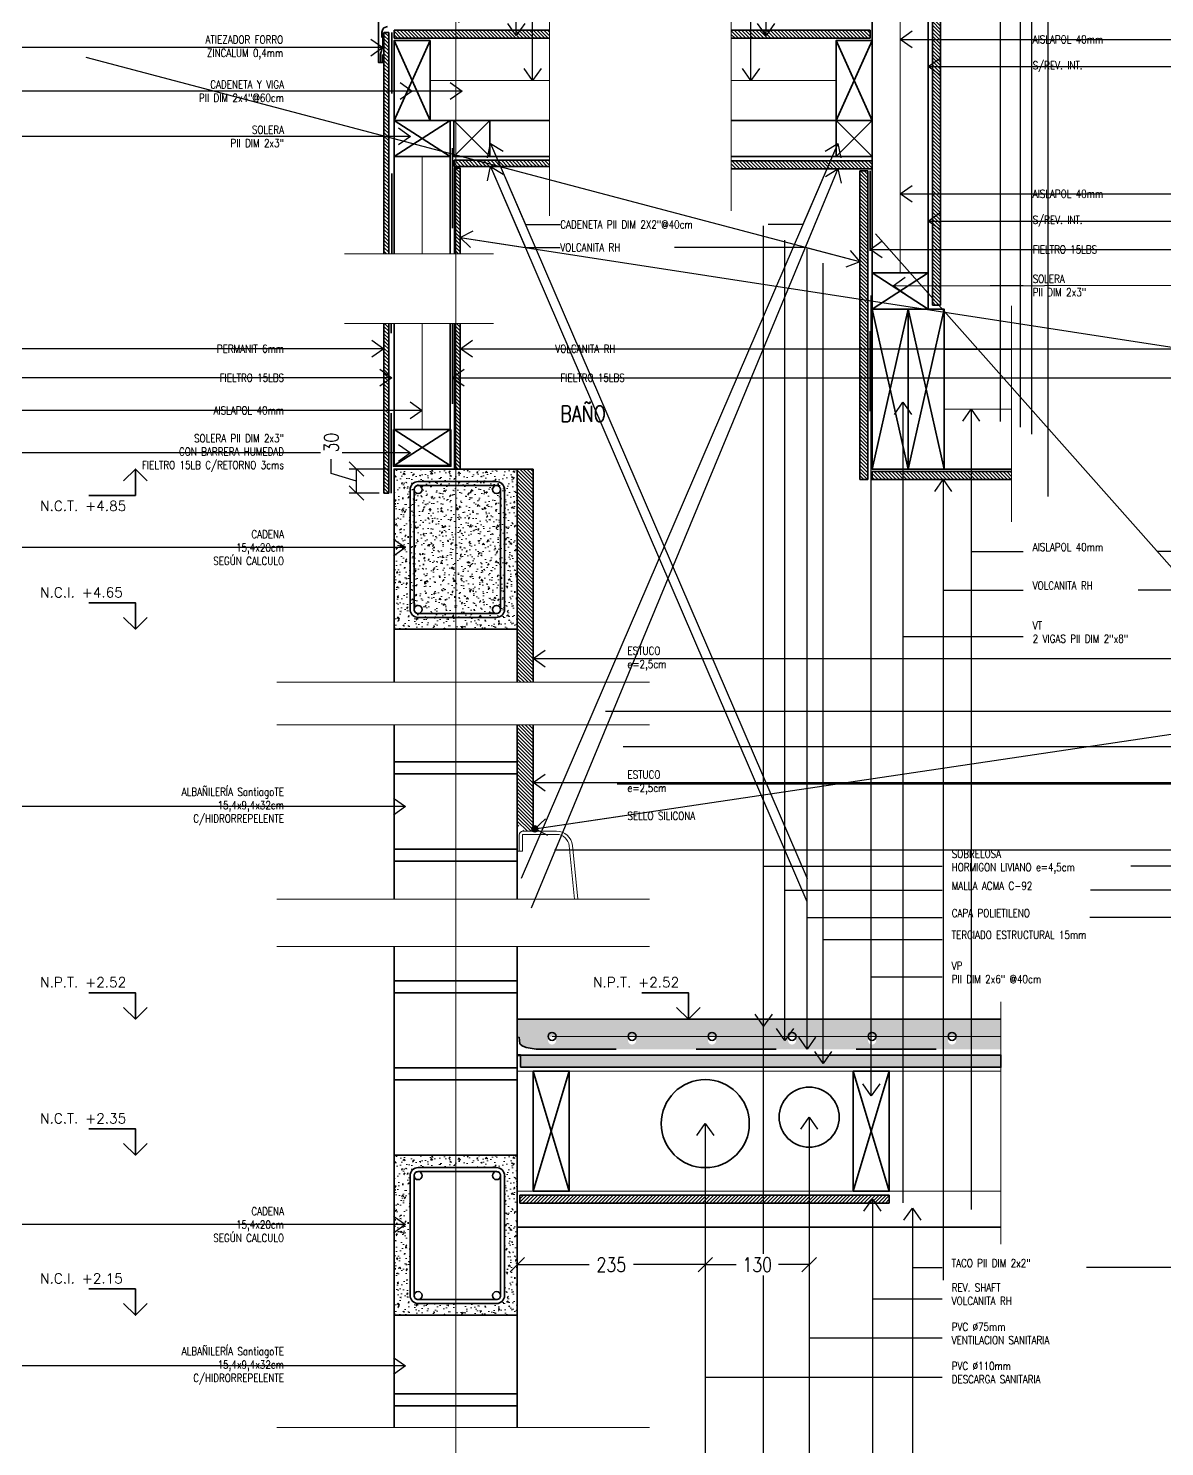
# Model space of a CAD drawing. Header units: metres. Extents: x 72 to 223, y -23 to 139.
# Drawn here: x 162.589 to 164.01, y 135.305 to 137.077 of the extents above; entities that cross this region are included whole.
import ezdxf

# ---------------------------------------------------------------- set-up
doc = ezdxf.new("R2010")
doc.units = ezdxf.units.M
doc.header["$LTSCALE"] = 5
doc.header["$MEASUREMENT"] = 0
doc.linetypes.add('HIDDEN', pattern=[0.375, 0.25, -0.125])
doc.layers.get('0').update_dxf_attribs({"color": 30})
for name, color, linetype, lineweight in [('A-ANNO-DIMS', 3, 'Continuous', 18), ('A-ANNO-NOTE', 7, 'Continuous', 35), ('A-ANNO-SYMB', 3, 'Continuous', 18), ('A-DETL-MBND', 3, 'Continuous', 18), ('A-DETL-OTLN', 1, 'Continuous', 50), ('A-DETL-PATT', 8, 'Continuous', 18), ('A-ELEV-MBE1', 7, 'Continuous', 35), ('A-ELEV-PATT', 8, 'Continuous', 18), ('A-FLOR-OVHD', 3, 'HIDDEN', 18), ('A-WALL-BATT', 8, 'BATTING', 18), ('A-WALL-FULL', 7, 'Continuous', 35), ('A-WALL-FULL-EXTR', 7, 'Continuous', 35)]:
    doc.layers.add(name, color=color, linetype=linetype, lineweight=lineweight)
doc.styles.add('E-ROMANS', font='romans.shx', dxfattribs={"width": 0.8})
doc.linetypes.add('BATTING', pattern='A,0.0001,-0.1,[134,ltypeshp.shx,S=0.1,R=0,X=-0.1,Y=0],-0.2,[134,ltypeshp.shx,S=0.1,R=180,X=0.1,Y=0],-0.1', length=0.4001)
doc.dimstyles.new('E-0005_TICK_18', dxfattribs={"dimscale": 0.001, "dimtxt": 9, "dimasz": 9, "dimexe": 4.5, "dimexo": 3, "dimgap": 4.5, "dimtad": 0, "dimdec": 0, "dimlfac": 1000, "dimzin": 0, "dimdsep": 46, "dimtxsty": 'E-ROMANS', "dimblk": 'OBLIQUE', "dimcen": 4.5, "dimclrd": 256, "dimclre": 256, "dimclrt": 256, "dimadec": 0, "dimazin": 0, "dimtfac": 1, "dimtdec": 0, "dimtmove": 1, "dimatfit": 3, "dimldrblk": 'OPEN90', "dimfxl": 1, "dimtfill": 1, "dimtolj": 1, "dimtzin": 0, "dimarcsym": 0})
doc.dimstyles.new('E-0010_TICK_18', dxfattribs={"dimscale": 0.001, "dimtxt": 18, "dimasz": 18, "dimexe": 9, "dimexo": 6, "dimgap": 9, "dimtad": 0, "dimdec": 0, "dimlfac": 1000, "dimzin": 0, "dimdsep": 46, "dimtxsty": 'E-ROMANS', "dimblk": 'OBLIQUE', "dimcen": 9, "dimclrd": 256, "dimclre": 256, "dimclrt": 256, "dimadec": 0, "dimazin": 0, "dimtfac": 1, "dimtdec": 0, "dimtmove": 1, "dimatfit": 3, "dimldrblk": 'OPEN90', "dimfxl": 1, "dimtfill": 1, "dimtolj": 1, "dimtzin": 0, "dimarcsym": 0})
pattern_1 = [(135, (-27.7505088, 104.9847416), (-0.00224506403, -0.00224506403), [])]
pattern_2 = [(135, (-23.2835106, 74.993772), (-0.00224506403, -0.00224506403), [])]

# ---------------------------------------------------------------- blocks, each defined once
blk = doc.blocks.new('PIE DERECHO 2X3')
blk.add_lwpolyline([(-0.07, 0), (0, 0), (0, -0.045), (-0.07, -0.045), (-0.07, 0)])
at = {"color": 1}
for points in [[(0, 0), (-0.07, -0.045)], [(-0.07, 0), (0, -0.045)]]:
    blk.add_lwpolyline(points, dxfattribs=at)
blk = doc.blocks.new('_Oblique')
at = {"color": 0, "linetype": 'ByBlock', "lineweight": -2}
blk.add_line((-0.5, -0.5), (0.5, 0.5), dxfattribs=at)
blk = doc.blocks.new('NIVEL DS')
for points in [[(0, 0), (0, 0.0659), (0.1163, 0.0659)], [(0.0294, 0.0294), (0, 0), (-0.0294, 0.0294)]]:
    blk.add_lwpolyline(points)
at = {"style": 'E-ROMANS'}
blk.add_attdef('NIVEL', (0, 0.0794), '', height=0.025, dxfattribs=at)
blk = doc.blocks.new('PIE DERECHO 2X2')
blk.add_lwpolyline([(-0.045, 0), (0, 0), (0, -0.045), (-0.045, -0.045), (-0.045, 0)])
at = {"color": 1}
for points in [[(-0.045, 0), (0, -0.045)], [(0, 0), (-0.045, -0.045)]]:
    blk.add_lwpolyline(points, dxfattribs=at)
blk = doc.blocks.new('*D2138')
at = {"layer": 'A-ANNO-DIMS', "lineweight": -2, "transparency": 16777216}
for p, q in [((162.968, 136.5206), (162.968, 136.5386)), ((162.9995, 136.5112), (162.968, 136.5206)), ((163.0405, 136.5262), (162.9905, 136.5262)), ((162.9995, 136.4962), (162.9995, 136.5262)), ((163.0277, 136.4962), (162.9905, 136.4962))]:
    blk.add_line(p, q, dxfattribs=at)
at = {"layer": 'A-ANNO-DIMS', "lineweight": -2, "transparency": 16777216, "xscale": 0.018, "yscale": 0.018, "zscale": 0.018}
for p, rotation in [((162.9995, 136.5262), 90), ((162.9995, 136.4962), 270)]:
    blk.add_blockref('_Oblique', p, dxfattribs=dict(at, rotation=rotation))
at = {"layer": 'A-ANNO-DIMS', "transparency": 16777216, "insert": (162.968, 136.5593), "char_height": 0.018, "attachment_point": 5, "rotation": 90, "style": 'E-ROMANS', "bg_fill": 3, "box_fill_scale": 1.25, "bg_fill_color": 256, "bg_fill_true_color": 13158600, "bg_fill_transparency": 0}
blk.add_mtext('\\A1;30', dxfattribs=at)
blk = doc.blocks.new('_Open90')
at = {"color": 0, "linetype": 'ByBlock', "lineweight": -2}
for p, q in [((0, 0), (-1, 0)), ((-0.5, 0.5), (0, 0)), ((0, 0), (-0.5, -0.5))]:
    blk.add_line(p, q, dxfattribs=at)
blk = doc.blocks.new('*D2139')
at = {"layer": 'A-ANNO-DIMS', "linetype": 'HIDDEN', "lineweight": -2, "ltscale": 0.05, "transparency": 16777216}
for p, q in [((163.4355, 135.7024), (163.4355, 135.5232)), ((163.2005, 135.663), (163.2005, 135.5232)), ((163.2005, 135.5322), (163.2905, 135.5322)), ((163.4355, 135.5322), (163.3456, 135.5322))]:
    blk.add_line(p, q, dxfattribs=at)
at = {"layer": 'A-ANNO-DIMS', "linetype": 'HIDDEN', "lineweight": -2, "ltscale": 0.05, "transparency": 16777216, "xscale": 0.018, "yscale": 0.018, "zscale": 0.018, "rotation": 180}
blk.add_blockref('_Oblique', (163.2005, 135.5322), dxfattribs=at)
at = {"layer": 'A-ANNO-DIMS', "linetype": 'HIDDEN', "lineweight": -2, "ltscale": 0.05, "transparency": 16777216, "xscale": 0.018, "yscale": 0.018, "zscale": 0.018}
blk.add_blockref('_Oblique', (163.4355, 135.5322), dxfattribs=at)
at = {"layer": 'A-ANNO-DIMS', "linetype": 'HIDDEN', "ltscale": 0.05, "transparency": 16777216, "insert": (163.318, 135.5322), "char_height": 0.018, "attachment_point": 5, "style": 'E-ROMANS', "bg_fill": 3, "box_fill_scale": 1.25, "bg_fill_color": 256, "bg_fill_true_color": 13158600, "bg_fill_transparency": 0}
blk.add_mtext('\\A1;235', dxfattribs=at)
blk = doc.blocks.new('*D2140')
at = {"layer": 'A-ANNO-DIMS', "linetype": 'HIDDEN', "lineweight": -2, "ltscale": 0.05, "transparency": 16777216}
for p, q in [((163.4355, 135.7024), (163.4355, 135.5232)), ((163.5653, 135.7105), (163.5653, 135.5232)), ((163.4355, 135.5322), (163.474, 135.5322)), ((163.5653, 135.5322), (163.5269, 135.5322))]:
    blk.add_line(p, q, dxfattribs=at)
at = {"layer": 'A-ANNO-DIMS', "linetype": 'HIDDEN', "lineweight": -2, "ltscale": 0.05, "transparency": 16777216, "xscale": 0.018, "yscale": 0.018, "zscale": 0.018, "rotation": 180}
blk.add_blockref('_Oblique', (163.4355, 135.5322), dxfattribs=at)
at = {"layer": 'A-ANNO-DIMS', "linetype": 'HIDDEN', "lineweight": -2, "ltscale": 0.05, "transparency": 16777216, "xscale": 0.018, "yscale": 0.018, "zscale": 0.018}
blk.add_blockref('_Oblique', (163.5653, 135.5322), dxfattribs=at)
at = {"layer": 'A-ANNO-DIMS', "linetype": 'HIDDEN', "ltscale": 0.05, "transparency": 16777216, "insert": (163.5004, 135.5322), "char_height": 0.018, "attachment_point": 5, "style": 'E-ROMANS', "bg_fill": 3, "box_fill_scale": 1.25, "bg_fill_color": 256, "bg_fill_true_color": 13158600, "bg_fill_transparency": 0}
blk.add_mtext('\\A1;130', dxfattribs=at)

msp = doc.modelspace()

# ---------------------------------------------------------------- hatches: boundary and pattern name
at = {"layer": 'A-DETL-PATT'}
h = msp.add_hatch(dxfattribs=at)
h.set_pattern_fill('LINE', color=256, scale=0.001, angle=135, style=0)
h.set_pattern_definition(pattern_2)
h.paths.add_polyline_path([(163.7194, 136.731), (163.7294, 136.731), (163.7294, 137.2376), (163.7194, 137.2376)])
h = msp.add_hatch(dxfattribs=at)
h.set_pattern_fill('LINE', color=256, scale=0.001, angle=135, style=0)
h.set_pattern_definition(pattern_1)
h.paths.add_polyline_path([(163.0397, 137.0716), (163.0337, 137.0716), (163.0337, 136.7953), (163.0397, 136.7953)])
h = msp.add_hatch(dxfattribs=at)
h.set_pattern_fill('LINE', color=256, scale=0.001, angle=135, style=0)
h.set_pattern_definition(pattern_1)
h.paths.add_polyline_path([(163.2407, 137.0746), (163.0465, 137.0746), (163.0465, 137.0646), (163.2407, 137.0646)])
h = msp.add_hatch(dxfattribs=at)
h.set_pattern_fill('LINE', color=256, scale=0.001, angle=135, style=0)
h.set_pattern_definition(pattern_1)
h.paths.add_polyline_path([(163.6417, 137.0746), (163.468, 137.0746), (163.468, 137.0646), (163.6417, 137.0646)])
h = msp.add_hatch(dxfattribs=at)
h.set_pattern_fill('LINE', color=256, scale=0.001, angle=135, style=0)
h.set_pattern_definition(pattern_1)
h.paths.add_polyline_path([(163.2407, 136.912), (163.1216, 136.912), (163.1216, 136.9044), (163.2407, 136.9044)])
h = msp.add_hatch(dxfattribs=at)
h.set_pattern_fill('LINE', color=256, scale=0.001, angle=135, style=0)
h.set_pattern_definition(pattern_1)
h.paths.add_polyline_path([(163.644, 136.9114), (163.468, 136.9114), (163.468, 136.9014), (163.644, 136.9014)])
h = msp.add_hatch(dxfattribs=at)
h.set_pattern_fill('LINE', color=256, scale=0.001, angle=135, style=0)
h.set_pattern_definition(pattern_1)
h.paths.add_polyline_path([(163.1289, 136.9022), (163.1218, 136.9022), (163.1218, 136.7953), (163.1289, 136.7953)])
h = msp.add_hatch(dxfattribs=at)
h.set_pattern_fill('LINE', color=256, scale=0.001, angle=135, style=0)
h.set_pattern_definition(pattern_1)
h.paths.add_polyline_path([(163.6385, 136.8987), (163.6285, 136.8987), (163.6285, 136.513), (163.6385, 136.513)])
h = msp.add_hatch(dxfattribs=at)
h.set_pattern_fill('LINE', color=256, scale=0.001, angle=135, style=0)
h.set_pattern_definition(pattern_1)
h.paths.add_polyline_path([(163.1289, 136.7079), (163.1218, 136.7079), (163.1218, 136.5262), (163.1289, 136.5262)])
h = msp.add_hatch(dxfattribs=at)
h.set_pattern_fill('LINE', color=256, scale=0.001, angle=135, style=0)
h.set_pattern_definition([(135, (-23.2835106, 74.7585477), (-0.00224506403, -0.00224506403), [])])
h.paths.add_polyline_path([(163.2205, 136.5262), (163.2005, 136.5262), (163.2005, 136.3262), (163.2005, 136.2599), (163.2205, 136.2599)])
h = msp.add_hatch(dxfattribs=at)
h.set_pattern_fill('LINE', color=256, scale=0.001, angle=135, style=0)
h.set_pattern_definition(pattern_1)
h.paths.add_polyline_path([(163.8181, 136.523), (163.644, 136.523), (163.644, 136.513), (163.8181, 136.513)])
h = msp.add_hatch(dxfattribs=at)
h.set_pattern_fill('LINE', color=256, scale=0.001, angle=135, style=0)
h.set_pattern_definition(pattern_2)
h.paths.add_polyline_path([(163.2005, 136.0775, -0.885723), (163.2078, 136.0766, -0.244181), (163.2062, 136.0736, -0.080037), (163.2078, 136.0738), (163.2205, 136.0738), (163.2205, 136.2068), (163.2005, 136.2068)])
h = msp.add_hatch(color=256, dxfattribs=at)
edge = h.paths.add_edge_path()
edge.add_arc((163.2224, 136.0766), 0.00369, 0, 360)
h = msp.add_hatch(dxfattribs=at)
h.set_pattern_fill('AR-CONC', color=256, scale=5e-05, angle=90, style=0)
h.set_pattern_definition([(140, (-27.750509, 105.3127746), (0.00079695428, 0.00910923345), [0.0009525, -0.0104775]), (85, (-27.750509, 105.312775), (-0.00955283214, -0.0017621413), [0.000762, -0.008382]), (190.451, (-27.750442, 105.313534), (-0.0087558344, 0.0073471251), [0.0008095, -0.0089045]), (136.1842, (-27.753049, 105.312775), (0.0021021164, 0.01355395204), [0.00142875, -0.01571625]), (186.6356, (-27.752874, 105.313904), (-0.0123712778, 0.0118702117), [0.00121425, -0.01335675]), (81.184, (-27.753049, 105.312775), (-0.0123712559, 0.0118702303), [0.001143, -0.012573]), (111, (-27.752414, 105.3140446), (0.00511327593, 0.007580744), [0.0009525, -0.0104775]), (56, (-27.752414, 105.314045), (-0.0092093983, 0.0030901014), [0.000762, -0.008382]), (161.4514, (-27.751988, 105.314676), (-0.0040961429, 0.01067082454), [0.0008095, -0.0089045]), (127.5, (-27.7505088, 105.3127746), (-0.004227751944, 0.00015443016), [0, -0.0082804, 0, -0.008509, 0, -0.00841375]), (97.5, (-27.750509, 105.3127746), (-0.00500902874, 0.00334098313), [0, -0.0048514, 0, -0.0080899, 0, -0.00320675]), (57.5, (-27.7505088, 105.3099425), (0.0002864372, 0.00677952976), [0, -0.003175, 0, -0.009906, 0, -0.0131445]), (47.5, (-27.750509, 105.3086725), (-0.00127132455, 0.00740645907), [0, -0.0041275, 0, -0.0065786, 0, -0.0093345])])
h.paths.add_polyline_path([(163.8049, 135.839), (163.2005, 135.839), (163.2005, 135.8163), (163.2027, 135.8163), (163.2037, 135.8081), (163.2065, 135.8055), (163.2114, 135.8035), (163.2241, 135.8013), (163.8049, 135.8013), (163.8049, 135.8121), (163.7489, 135.8121, -1), (163.7389, 135.8121), (163.6489, 135.8121, -1), (163.6389, 135.8121), (163.5489, 135.8121, -1), (163.5389, 135.8121), (163.4489, 135.8121, -1), (163.4389, 135.8121), (163.3489, 135.8121, -1), (163.3389, 135.8121), (163.2489, 135.8121, -1), (163.2389, 135.8121, -1), (163.2489, 135.8121), (163.3389, 135.8121, -1), (163.3489, 135.8121), (163.4389, 135.8121, -1), (163.4489, 135.8121), (163.5389, 135.8121, -1), (163.5489, 135.8121), (163.6389, 135.8121, -1), (163.6489, 135.8121), (163.7389, 135.8121, -1), (163.7489, 135.8121), (163.8049, 135.8121)])
h = msp.add_hatch(dxfattribs=at)
h.set_pattern_fill('BRASS', color=256, scale=0.001, angle=90, style=0)
h.set_pattern_definition([(90, (-27.750509, 105.3127746), (-0.00635, -1e-16), []), (90, (-27.753684, 105.3127746), (-0.00635, -1e-16), [0.003175, -0.0015875])])
h.paths.add_polyline_path([(163.8049, 135.794), (163.2045, 135.794), (163.2045, 135.7788), (163.8049, 135.7788)])
h = msp.add_hatch(dxfattribs=at)
h.set_pattern_fill('AR-CONC', color=256, scale=0.0001, angle=135, style=0)
h.set_pattern_definition([(185, (-27.750509, 105.312775), (-0.0117553379, 0.014009465), [0.001905, -0.020955]), (130, (-27.750509, 105.312775), (-0.0110177007, -0.0160017889), [0.001524, -0.016764]), (235.451, (-27.751488, 105.313942), (-0.0227730237, -0.0019922158), [0.001619, -0.017809]), (181.1842, (-27.7541, 105.309183), (-0.0161953413, 0.0221410243), [0.0028575, -0.0314325]), (231.6356, (-27.75545, 105.311028), (-0.0342826432, -0.0007086144), [0.0024285, -0.0267135]), (126.184, (-27.7541, 105.309183), (-0.0342826385, -0.000708557), [0.002286, -0.025146]), (156, (-27.754999, 105.311877), (-0.0034895268, 0.0179520551), [0.001905, -0.020955]), (101, (-27.754999, 105.311877), (-0.0173941193, -0.0086539927), [0.001524, -0.016764]), (206.4514, (-27.75529, 105.313373), (-0.0208836456, 0.009298004), [0.001619, -0.017809]), (172.5, (-27.750509, 105.3127746), (-0.00619734137, -0.0057605469), [0, -0.0165608, 0, -0.017018, 0, -0.0168275]), (142.5, (-27.750509, 105.312775), (-0.01180870003, -0.00235897273), [0, -0.0097028, 0, -0.0161798, 0, -0.0064135]), (102.5, (-27.7465036, 105.3087694), (-0.00918261956, 0.0099927863), [0, -0.00635, 0, -0.019812, 0, -0.026289]), (92.5, (-27.744708, 105.306973), (-0.0122722393, 0.00867639044), [0, -0.008255, 0, -0.0131572, 0, -0.018669])])
h.paths.add_polyline_path([(163.1745, 135.6534), (163.0765, 135.6534, 0.414214), (163.0665, 135.6434), (163.0665, 135.4936, 0.414214), (163.0765, 135.4836), (163.1745, 135.4836, 0.414214), (163.1845, 135.4936), (163.1845, 135.6434, 0.414214)], flags=16)
h.paths.add_polyline_path([(163.2005, 135.669), (163.0465, 135.669), (163.0465, 135.469), (163.2005, 135.469)])
h = msp.add_hatch(dxfattribs=at)
h.set_pattern_fill('LINE', color=256, scale=0.001, angle=45, style=0)
h.set_pattern_definition([(45, (-27.7505088, 105.3127746), (-0.00224506403, 0.00224506403), [])])
h.paths.add_polyline_path([(163.6655, 135.6191), (163.2036, 135.6191), (163.2036, 135.6091), (163.6655, 135.6091)])

# ---------------------------------------------------------------- linework, layer by layer
at = {"layer": 'A-ANNO-SYMB'}
for points in [[(163.1235, 137.3325), (163.1235, 136.7953)], [(163.1235, 136.9474), (163.1235, 134.676)]]:
    msp.add_lwpolyline(points, dxfattribs=at)
at = {"layer": 'A-DETL-MBND'}
for p, q in [((163.2494, 136.0738), (163.2078, 136.0738)), ((163.2028, 136.0688), (163.2028, 136.0488)), ((163.2068, 136.0688), (163.2068, 136.0488)), ((163.2494, 136.0698), (163.2078, 136.0698)), ((163.272, 135.9888), (163.2654, 136.0554)), ((163.276, 135.9888), (163.2693, 136.0558)), ((163.2028, 136.0488), (163.2005, 136.0488)), ((163.2439, 135.8174), (163.8049, 135.8174)), ((163.2205, 135.774), (163.2005, 135.774)), ((163.6205, 135.774), (163.2655, 135.774)), ((163.8049, 135.774), (163.6655, 135.774)), ((163.2205, 135.624), (163.2005, 135.624)), ((163.6205, 135.624), (163.2655, 135.624)), ((163.8049, 135.624), (163.6655, 135.624))]:
    msp.add_line(p, q, dxfattribs=at)
msp.add_lwpolyline([(163.2028, 136.0488), (163.2068, 136.0488)], dxfattribs=at)
for centre, radius, start, end in [((163.2078, 136.0688), 0.005, 90, 180), ((163.2494, 136.0538), 0.02, 5.7106, 90), ((163.2078, 136.0688), 0.001, 90, 180), ((163.2494, 136.0538), 0.016, 5.7106, 90)]:
    msp.add_arc(centre, radius, start, end, dxfattribs=at)
at = {"layer": 'A-DETL-OTLN'}
msp.add_line((163.2045, 135.794), (163.2005, 135.794), dxfattribs=at)
at = {"layer": 'A-DETL-PATT'}
msp.add_line((163.2027, 135.8163), (163.2005, 135.8163), dxfattribs=at)
at = {"layer": 'A-ELEV-MBE1'}
for p, q in [((163.644, 137.0616), (163.644, 137.2376)), ((163.714, 136.7712), (163.714, 137.2376)), ((163.1165, 136.9616), (163.2407, 136.9616)), ((163.468, 136.9616), (163.599, 136.9616)), ((163.0465, 136.9166), (163.0465, 136.7953)), ((163.1165, 136.9166), (163.1165, 136.7953)), ((163.1663, 136.9166), (163.2407, 136.9166)), ((163.468, 136.9166), (163.599, 136.9166)), ((163.644, 136.9166), (163.644, 136.7712)), ((163.0465, 136.7079), (163.0465, 136.5756)), ((163.1165, 136.7079), (163.1165, 136.5756)), ((163.8181, 136.6762), (163.734, 136.6762)), ((163.734, 136.5262), (163.8181, 136.5262)), ((163.8049, 135.579), (163.2005, 135.579))]:
    msp.add_line(p, q, dxfattribs=at)
for points in [[(163.1845, 136.5006), (163.1845, 136.3508, -0.414214), (163.1745, 136.3408), (163.0765, 136.3408, -0.414214), (163.0665, 136.3508), (163.0665, 136.5006, -0.414214), (163.0765, 136.5106), (163.1745, 136.5106, -0.414214)], [(163.1795, 136.5006), (163.1795, 136.3508, -0.414214), (163.1745, 136.3458), (163.0765, 136.3458, -0.414214), (163.0715, 136.3508), (163.0715, 136.5006, -0.414214), (163.0765, 136.5056), (163.1745, 136.5056, -0.414214)], [(163.1845, 135.6434), (163.1845, 135.4936, -0.414214), (163.1745, 135.4836), (163.0765, 135.4836, -0.414214), (163.0665, 135.4936), (163.0665, 135.6434, -0.414214), (163.0765, 135.6534), (163.1745, 135.6534, -0.414214)], [(163.1795, 135.6434), (163.1795, 135.4936, -0.414214), (163.1745, 135.4886), (163.0765, 135.4886, -0.414214), (163.0715, 135.4936), (163.0715, 135.6434, -0.414214), (163.0765, 135.6484), (163.1745, 135.6484, -0.414214)]]:
    msp.add_lwpolyline(points, format="xyb", close=True, dxfattribs=at)
for centre in [(163.0765, 136.5006), (163.1745, 136.5006), (163.0765, 136.3508), (163.1745, 136.3508), (163.0765, 135.6434), (163.1745, 135.6434), (163.0765, 135.4936), (163.1745, 135.4936)]:
    msp.add_circle(centre, 0.005, dxfattribs=at)
at = {"layer": 'A-ELEV-PATT'}
msp.add_lwpolyline([(163.8049, 135.8607), (163.8049, 135.5576)], dxfattribs=at)
at = {"layer": 'A-FLOR-OVHD'}
for points in [[(163.2407, 137.1199), (163.2407, 136.8428)], [(163.468, 137.1184), (163.468, 136.8489)], [(162.9845, 136.7953), (163.1708, 136.7953)], [(163.8181, 136.73), (163.8181, 136.4605)], [(162.9845, 136.7079), (163.1708, 136.7079)], [(162.8997, 136.2599), (163.3657, 136.2599)], [(162.8997, 136.2068), (163.3657, 136.2068)], [(162.8997, 135.9888), (163.3657, 135.9888)], [(162.8997, 135.9296), (163.3657, 135.9296)], [(162.8997, 135.3289), (163.3657, 135.3289)]]:
    msp.add_lwpolyline(points, dxfattribs=at)
at = {"layer": 'A-WALL-BATT', "ltscale": 0.018}
for p, q in [((163.679, 137.2376), (163.679, 136.7712)), ((163.0915, 137.0116), (163.2407, 137.0116)), ((163.468, 137.0116), (163.599, 137.0116)), ((163.0815, 136.9166), (163.0815, 136.7953)), ((163.0815, 136.7079), (163.0815, 136.5756)), ((163.8181, 136.6012), (163.734, 136.6012))]:
    msp.add_line(p, q, dxfattribs=at)
at = {"layer": 'A-WALL-FULL'}
for points in [[(163.1273, 137.084), (163.1273, 137.099), (163.0371, 137.099), (163.0271, 137.099), (163.0271, 137.0641), (163.0271, 137.0341), (163.0321, 137.0341), (163.0321, 137.0441)], [(163.0296, 137.0353), (163.0296, 137.0448), (163.0326, 137.0552), (163.0326, 137.0716)]]:
    msp.add_lwpolyline(points, dxfattribs=at)
for points in [[(163.2005, 136.5262), (163.0465, 136.5262), (163.0465, 136.3262), (163.2005, 136.3262)], [(163.2005, 135.669), (163.0465, 135.669), (163.0465, 135.469), (163.2005, 135.469)]]:
    msp.add_lwpolyline(points, close=True, dxfattribs=at)
at = {"layer": 'A-WALL-FULL-EXTR'}
for p, q in [((163.0337, 137.0716), (163.0337, 136.7953)), ((163.0397, 137.0716), (163.0337, 137.0716)), ((163.0397, 136.7953), (163.0397, 137.0716)), ((163.0465, 137.0746), (163.2407, 137.0746)), ((163.0465, 137.0646), (163.0465, 137.0746)), ((163.0465, 137.0646), (163.2407, 137.0646)), ((163.6417, 137.0746), (163.468, 137.0746)), ((163.6417, 137.0646), (163.468, 137.0646)), ((163.6417, 137.0646), (163.6417, 137.0746)), ((163.1216, 136.9044), (163.2407, 136.9044)), ((163.6385, 136.8987), (163.6285, 136.8987)), ((163.7294, 136.731), (163.7194, 136.731)), ((163.0337, 136.7079), (163.0337, 136.4962)), ((163.0397, 136.4962), (163.0397, 136.7079)), ((163.2205, 136.5262), (163.2005, 136.5262)), ((163.2205, 136.2599), (163.2205, 136.5262)), ((163.6385, 136.513), (163.6285, 136.513)), ((163.0337, 136.4962), (163.0397, 136.4962)), ((163.0465, 136.2599), (163.0465, 136.3262)), ((163.2005, 136.2599), (163.2005, 136.3262)), ((163.0465, 135.9888), (163.0465, 136.2068)), ((163.2005, 135.9888), (163.2005, 136.2068)), ((163.2205, 136.0738), (163.2205, 136.2068)), ((163.2005, 136.1605), (163.0465, 136.1605)), ((163.2005, 136.1455), (163.0465, 136.1455)), ((163.2005, 136.0515), (163.0465, 136.0515)), ((163.2005, 136.0365), (163.0465, 136.0365)), ((163.0465, 135.669), (163.0465, 135.9296)), ((163.2005, 135.669), (163.2005, 135.9296)), ((163.2005, 135.887), (163.0465, 135.887)), ((163.2005, 135.872), (163.0465, 135.872)), ((163.8049, 135.839), (163.2005, 135.839)), ((163.2005, 135.778), (163.0465, 135.778)), ((163.2005, 135.763), (163.0465, 135.763)), ((163.6655, 135.6191), (163.2036, 135.6191)), ((163.2036, 135.6191), (163.2036, 135.6091)), ((163.6655, 135.6091), (163.6655, 135.6191)), ((163.6655, 135.6091), (163.2036, 135.6091)), ((163.0465, 135.469), (163.0465, 135.3289)), ((163.2005, 135.469), (163.2005, 135.3289)), ((163.2005, 135.3708), (163.0465, 135.3708)), ((163.0465, 135.3558), (163.2005, 135.3558))]:
    msp.add_line(p, q, dxfattribs=at)
at = {"layer": 'A-WALL-FULL-EXTR', "linetype": 'HIDDEN', "ltscale": 0.05}
for p, q in [((163.1194, 136.9271), (163.1194, 136.7953)), ((163.1194, 136.7079), (163.1194, 136.5262))]:
    msp.add_line(p, q, dxfattribs=at)
at = {"layer": 'A-WALL-FULL-EXTR'}
for points in [[(163.7194, 137.2376), (163.7194, 136.731)], [(163.7294, 137.2376), (163.7294, 136.731)], [(163.0915, 136.9616), (163.0915, 137.0616), (163.0465, 137.0616), (163.0465, 136.9616), (163.0915, 136.9616)], [(163.0915, 137.0616), (163.0465, 136.9616)], [(163.0465, 137.0616), (163.0915, 136.9616)], [(163.644, 136.9616), (163.644, 137.0616), (163.599, 137.0616), (163.599, 136.9616), (163.644, 136.9616)], [(163.644, 137.0616), (163.599, 136.9616)], [(163.599, 137.0616), (163.644, 136.9616)], [(163.1216, 136.9044), (163.1216, 136.912), (163.2407, 136.912)], [(163.468, 136.9114), (163.644, 136.9114), (163.644, 136.9014), (163.468, 136.9014)], [(163.1218, 136.7953), (163.1218, 136.9022), (163.1289, 136.9022), (163.1289, 136.7953)], [(163.6285, 136.8987), (163.6285, 136.513)], [(163.6385, 136.8987), (163.6385, 136.513)], [(163.689, 136.5262), (163.689, 136.7262), (163.644, 136.7262), (163.644, 136.5262), (163.689, 136.5262)], [(163.689, 136.7262), (163.644, 136.5262)], [(163.644, 136.7262), (163.689, 136.5262)], [(163.734, 136.5262), (163.734, 136.7262), (163.689, 136.7262), (163.689, 136.5262), (163.734, 136.5262)], [(163.734, 136.7262), (163.689, 136.5262)], [(163.689, 136.7262), (163.734, 136.5262)], [(163.1289, 136.7079), (163.1289, 136.5262), (163.1218, 136.5262), (163.1218, 136.7079)], [(163.644, 136.523), (163.8181, 136.523)], [(163.644, 136.523), (163.644, 136.513), (163.8181, 136.513)], [(163.2205, 135.774), (163.2205, 135.624), (163.2655, 135.624), (163.2655, 135.774), (163.2205, 135.774)], [(163.2655, 135.774), (163.2205, 135.624)], [(163.2205, 135.774), (163.2655, 135.624)], [(163.6205, 135.774), (163.6205, 135.624), (163.6655, 135.624), (163.6655, 135.774), (163.6205, 135.774)], [(163.6655, 135.774), (163.6205, 135.624)], [(163.6205, 135.774), (163.6655, 135.624)]]:
    msp.add_lwpolyline(points, dxfattribs=at)
at = {"layer": 'A-WALL-FULL-EXTR', "linetype": 'HIDDEN', "ltscale": 0.05}
for points in [[(163.0381, 137.0791), (163.0336, 137.0777), (163.0323, 137.0757), (163.0313, 137.072), (163.0313, 137.0655)], [(163.0438, 136.7953), (163.0438, 137.0716)], [(163.6416, 136.8987), (163.6416, 136.513)], [(163.0429, 136.4962), (163.0429, 136.7079)], [(163.2027, 135.8163), (163.2037, 135.8081), (163.2065, 135.8055), (163.2114, 135.8035), (163.2241, 135.8013), (163.8049, 135.8013)]]:
    msp.add_lwpolyline(points, dxfattribs=at)
at = {"layer": 'A-WALL-FULL-EXTR'}
msp.add_lwpolyline([(163.2045, 135.7788), (163.8049, 135.7788), (163.8049, 135.794), (163.2045, 135.794)], close=True, dxfattribs=at)
for centre, radius in [((163.2224, 136.0766), 0.00369), ((163.2439, 135.8174), 0.005), ((163.3439, 135.8174), 0.005), ((163.4439, 135.8174), 0.005), ((163.5439, 135.8174), 0.005), ((163.6439, 135.8174), 0.005), ((163.7439, 135.8174), 0.005), ((163.4355, 135.7084), 0.055), ((163.5653, 135.7165), 0.0375)]:
    msp.add_circle(centre, radius, dxfattribs=at)

# ---------------------------------------------------------------- block references
at = {"layer": 'A-ANNO-NOTE'}
ref = msp.add_blockref('NIVEL DS', (162.7231, 136.5262), dxfattribs=dict(at, xscale=0.5, yscale=0.5, zscale=0.5, rotation=180))
ref.add_attrib('NIVEL', 'N.C.T. +4.85', (162.604, 136.4739), dxfattribs={"layer": '0', "height": 0.0125, "style": 'E-ROMANS'})
ref = msp.add_blockref('NIVEL DS', (162.7231, 136.3262), dxfattribs=dict(at, xscale=-0.5, yscale=0.5, zscale=0.5))
ref.add_attrib('NIVEL', 'N.C.I. +4.65', (162.604, 136.3659), dxfattribs={"layer": '0', "height": 0.0125, "style": 'E-ROMANS'})
ref = msp.add_blockref('NIVEL DS', (162.7231, 135.839), dxfattribs=dict(at, xscale=-0.5, yscale=0.5, zscale=0.5))
ref.add_attrib('NIVEL', 'N.P.T. +2.52', (162.604, 135.8787), dxfattribs={"layer": '0', "height": 0.0125, "style": 'E-ROMANS'})
ref = msp.add_blockref('NIVEL DS', (163.4143, 135.839), dxfattribs=dict(at, xscale=-0.5, yscale=0.5, zscale=0.5))
ref.add_attrib('NIVEL', 'N.P.T. +2.52', (163.2952, 135.8787), dxfattribs={"layer": '0', "height": 0.0125, "style": 'E-ROMANS'})
ref = msp.add_blockref('NIVEL DS', (162.7231, 135.669), dxfattribs=dict(at, xscale=-0.5, yscale=0.5, zscale=0.5))
ref.add_attrib('NIVEL', 'N.C.T. +2.35', (162.604, 135.7087), dxfattribs={"layer": '0', "height": 0.0125, "style": 'E-ROMANS'})
ref = msp.add_blockref('NIVEL DS', (162.7231, 135.469), dxfattribs=dict(at, xscale=-0.5, yscale=0.5, zscale=0.5))
ref.add_attrib('NIVEL', 'N.C.I. +2.15', (162.604, 135.5087), dxfattribs={"layer": '0', "height": 0.0125, "style": 'E-ROMANS'})
at = {"layer": 'A-WALL-FULL-EXTR'}
for name, p in [('PIE DERECHO 2X3', (163.1165, 136.9616)), ('PIE DERECHO 2X2', (163.1663, 136.9616)), ('PIE DERECHO 2X2', (163.644, 136.9616)), ('PIE DERECHO 2X3', (163.714, 136.7712)), ('PIE DERECHO 2X3', (163.1165, 136.5756))]:
    msp.add_blockref(name, p, dxfattribs=at)

# ---------------------------------------------------------------- texts
at = {"layer": 'A-ANNO-NOTE', "style": 'E-ROMANS'}
for s, insert, char_height, attachment_point in [('ATIEZADOR FORRO\\PZINCALUM 0,4mm', (162.9078, 137.0529), 0.01, 6), ('AISLAPOL 40mm', (163.8447, 137.0631), 0.01, 4), ('S/REV. INT.', (163.8447, 137.029), 0.01, 4), ('CADENETA Y VIGA\\PPII DIM 2x4"@60cm', (162.9089, 136.9984), 0.01, 6), ('SOLERA\\PPII DIM 2x3"', (162.9089, 136.9418), 0.01, 6), ('AISLAPOL 40mm', (163.8447, 136.8701), 0.01, 4), ('CADENETA PII DIM 2X2"@40cm', (163.2542, 136.8318), 0.01, 4), ('S/REV. INT.', (163.8447, 136.8361), 0.01, 4), ('VOLCANITA RH', (163.2542, 136.8031), 0.01, 4), ('FIELTRO 15LBS', (163.8447, 136.8007), 0.01, 4), ('SOLERA\\PPII DIM 2x3"', (163.8447, 136.7555), 0.01, 4), ('PERMANIT 6mm', (162.9089, 136.6766), 0.01, 6), ('VOLCANITA RH', (163.248, 136.6766), 0.01, 4), ('FIELTRO 15LBS', (162.9089, 136.6404), 0.01, 6), ('FIELTRO 15LBS', (163.2542, 136.6404), 0.01, 4), ('AISLAPOL 40mm', (162.9089, 136.5995), 0.01, 6), ('BAÑO', (163.2542, 136.5953), 0.02, 4), ('SOLERA PII DIM 2x3"\\PCON BARRERA HUMEDAD\\PFIELTRO 15LB C/RETORNO 3cms', (162.9089, 136.5463), 0.01, 6), ('CADENA\\P15,4x20cm\\PSEGÚN CALCULO', (162.9089, 136.4281), 0.01, 6), ('AISLAPOL 40mm', (163.8447, 136.4288), 0.01, 4), ('VOLCANITA RH', (163.8447, 136.3806), 0.01, 4), ('VT\\P2 VIGAS PII DIM 2"x8"', (163.8447, 136.3226), 0.01, 4), ('ESTUCO\\Pe=2,5cm', (163.3382, 136.2894), 0.01, 4), ('ESTUCO\\Pe=2,5cm', (163.3382, 136.1346), 0.01, 4), ('ALBAÑILERÍA SantiagoTE\\P15,4x9,4x32cm\\PC/HIDRORREPELENTE', (162.9089, 136.1046), 0.01, 6), ('SELLO SILICONA', (163.3382, 136.0929), 0.01, 4), ('SOBRELOSA\\PHORMIGON LIVIANO e=4,5cm', (163.7435, 136.0356), 0.01, 4), ('MALLA ACMA C-92', (163.7435, 136.0055), 0.01, 4), ('CAPA POLIETILENO', (163.7435, 135.9714), 0.01, 4), ('TERCIADO ESTRUCTURAL 15mm', (163.7435, 135.9442), 0.01, 4), ('VP\\PPII DIM 2x6" @40cm', (163.7435, 135.8973), 0.01, 4), ('CADENA\\P15,4x20cm\\PSEGÚN CALCULO', (162.9089, 135.5822), 0.01, 6), ('TACO PII DIM 2x2"', (163.7435, 135.5341), 0.01, 4), ('REV. SHAFT\\PVOLCANITA RH', (163.7435, 135.4952), 0.01, 4), ('PVC %%C75mm\\PVENTILACION SANITARIA', (163.7435, 135.4462), 0.01, 4), ('ALBAÑILERÍA SantiagoTE\\P15,4x9,4x32cm\\PC/HIDRORREPELENTE', (162.9089, 135.4056), 0.01, 6), ('PVC %%C110mm\\PDESCARGA SANITARIA', (163.7435, 135.3973), 0.01, 4)]:
    msp.add_mtext(s, dxfattribs=dict(at, insert=insert, char_height=char_height, attachment_point=attachment_point))

# ---------------------------------------------------------------- leaders
at = {"layer": 'A-ANNO-NOTE'}
for points in [[(163.1992, 137.0679), (163.1992, 137.1686), (163.2542, 137.1686)], [(163.5114, 137.0679), (163.5114, 137.1686), (163.4083, 137.1686)], [(163.2196, 137.0116), (163.2196, 137.1426), (163.2542, 137.1426)], [(163.4926, 137.0116), (163.4926, 137.1426), (163.3889, 137.1426)], [(163.8041, 137.5856), (163.8041, 137.2731), (164.003, 137.2731)], [(163.829, 137.5786), (163.829, 137.3169), (164.003, 137.3169)], [(163.8434, 137.5698), (163.8434, 137.3538), (164.003, 137.3538)], [(163.8637, 137.4921), (163.8637, 137.3846), (164.003, 137.3846)], [(163.679, 137.0631), (163.7916, 137.0631), (163.8327, 137.0631)], [(163.0326, 137.0529), (162.9524, 137.0529), (162.9139, 137.0529)], [(163.6285, 136.7851), (163.5603, 136.8031), (163.3969, 136.8031)], [(163.714, 137.029), (163.7916, 137.029), (163.8327, 137.029)], [(163.069, 136.9984), (163.015, 136.9984), (162.915, 136.9984)], [(163.1317, 136.9984), (163.015, 136.9984), (162.915, 136.9984)], [(163.0669, 136.9418), (162.915, 136.9418)], [(163.167, 136.933), (163.2106, 136.8318), (163.2542, 136.8318)], [(163.6011, 136.933), (163.5575, 136.8318), (163.5139, 136.8318)], [(163.167, 136.9044), (163.2106, 136.8031), (163.2542, 136.8031)], [(163.6011, 136.9014), (163.5603, 136.8031), (163.3969, 136.8031)], [(163.679, 136.8701), (163.7916, 136.8701), (163.8327, 136.8701)], [(163.714, 136.8361), (163.7916, 136.8361), (163.8327, 136.8361)], [(163.1289, 136.8157), (163.2106, 136.8031), (163.2542, 136.8031)], [(163.5083, 135.8301), (163.5083, 136.0301), (163.7315, 136.0301)], [(164.3118, 136.0723), (164.285, 136.1025), (164.1838, 136.1025)], [(164.1907, 135.8301), (164.1907, 136.0301), (163.9675, 136.0301)], [(163.5351, 135.8121), (163.5351, 135.9999), (163.7315, 135.9999)], [(163.5628, 135.8013), (163.5628, 135.9659), (163.7315, 135.9659)], [(163.6416, 136.8007), (163.7916, 136.8007), (163.8327, 136.8007)], [(164.1362, 135.8013), (164.1362, 135.9659), (163.916, 135.9659)], [(164.1639, 135.8121), (164.1639, 135.9999), (163.917, 135.9999)], [(163.5828, 135.7836), (163.5828, 135.9386), (163.7315, 135.9386)], [(163.6705, 136.7553), (163.7916, 136.7555), (163.8327, 136.7555)], [(163.643, 135.7432), (163.643, 135.8917), (163.7315, 135.8917)], [(163.0337, 136.6766), (162.915, 136.6766)], [(163.1294, 136.6766), (163.248, 136.6766)], [(163.0438, 136.6404), (162.915, 136.6404)], [(163.1192, 136.6404), (163.248, 136.6404)], [(163.0815, 136.5995), (162.915, 136.5995)], [(163.6826, 136.6096), (163.6826, 136.3171), (163.8327, 136.3171)], [(163.7678, 136.6012), (163.7678, 136.4232), (163.8327, 136.4232)], [(164.2222, 136.6012), (164.2222, 136.4232), (163.9998, 136.4232)], [(163.0669, 136.5463), (162.915, 136.5463)], [(163.7328, 136.513), (163.7328, 136.3751), (163.8327, 136.3751)], [(164.2572, 136.513), (164.2572, 136.3751), (163.9764, 136.3751)], [(163.0607, 136.4281), (162.915, 136.4281)], [(163.2205, 136.2894), (163.332, 136.2894)], [(164.3106, 136.2233), (164.225, 136.2233), (164.1838, 136.2233)], [(163.2224, 136.0766), (163.332, 136.0929)], [(164.333, 136.1793), (164.225, 136.1793), (164.1838, 136.1793)], [(163.5083, 135.196), (163.5083, 135.2574), (163.7315, 135.2574)], [(163.2205, 136.1346), (163.332, 136.1346)], [(164.3253, 136.1325), (164.225, 136.1325), (164.1838, 136.1325)], [(163.0607, 136.1046), (162.915, 136.1046)], [(164.2468, 136.0502), (164.2044, 136.0502), (164.1838, 136.0502)], [(163.4355, 135.7084), (163.4355, 135.3917), (163.7315, 135.3917)], [(163.5653, 135.7165), (163.5653, 135.4407), (163.7315, 135.4407)], [(163.6444, 135.614), (163.6444, 135.4896), (163.7315, 135.4896)], [(163.6944, 135.6028), (163.6944, 135.5286), (163.7315, 135.5286)], [(164.0995, 135.6028), (164.0995, 135.5286), (163.9119, 135.5286)], [(163.0607, 135.5822), (162.915, 135.5822)], [(163.0607, 135.4056), (162.915, 135.4056)]]:
    msp.add_leader(points, dimstyle='E-0005_TICK_18', override={"dimscale": 0.01, "dimasz": 1.5, "dimtad": 0, "dimldrblk": 'Open90'}, dxfattribs=at)

# ---------------------------------------------------------------- next in the draw order: dimensions: what is measured, and where the dimension line sits
at = {"layer": 'A-ANNO-DIMS'}
dim = msp.add_linear_dim(base=(162.9995, 136.5262), p1=(163.0337, 136.4962), p2=(163.0465, 136.5262), angle=90, dimstyle='E-0010_TICK_18', dxfattribs=at)
dim.commit()
dim.dimension.update_dxf_attribs({"geometry": '*D2138', "text_midpoint": (162.968, 136.5476)})
at = {"layer": 'A-ANNO-DIMS', "linetype": 'HIDDEN', "ltscale": 0.05}
dim = msp.add_linear_dim(base=(163.4355, 135.5322), p1=(163.2005, 135.669), p2=(163.4355, 135.7084), angle=0, dimstyle='E-0010_TICK_18', dxfattribs=at)
dim.commit()
dim.dimension.update_dxf_attribs({"geometry": '*D2139', "text_midpoint": (163.318, 135.5322)})

# ---------------------------------------------------------------- next in the draw order: hatches: boundary and pattern name
at = {"layer": 'A-DETL-PATT'}
h = msp.add_hatch(dxfattribs=at)
h.set_pattern_fill('LINE', color=256, scale=0.001, angle=135, style=0)
h.set_pattern_definition(pattern_1)
h.paths.add_polyline_path([(163.0397, 136.7079), (163.0337, 136.7079), (163.0337, 136.4962), (163.0397, 136.4962)])
h = msp.add_hatch(dxfattribs=at)
h.set_pattern_fill('AR-CONC', color=256, scale=0.0001, angle=135, style=0)
h.set_pattern_definition([(185, (-27.750509, 106.169969), (-0.0117553379, 0.014009465), [0.001905, -0.020955]), (130, (-27.750509, 106.169969), (-0.0110177007, -0.0160017889), [0.001524, -0.016764]), (235.451, (-27.751488, 106.171136), (-0.0227730237, -0.0019922158), [0.001619, -0.017809]), (181.1842, (-27.7541, 106.166377), (-0.0161953413, 0.0221410243), [0.0028575, -0.0314325]), (231.6356, (-27.75545, 106.168222), (-0.0342826432, -0.0007086144), [0.0024285, -0.0267135]), (126.184, (-27.7541, 106.166377), (-0.0342826385, -0.000708557), [0.002286, -0.025146]), (156, (-27.754999, 106.16907), (-0.0034895268, 0.0179520551), [0.001905, -0.020955]), (101, (-27.754999, 106.16907), (-0.0173941193, -0.0086539927), [0.001524, -0.016764]), (206.4514, (-27.75529, 106.170567), (-0.0208836456, 0.009298004), [0.001619, -0.017809]), (172.5, (-27.750509, 106.169969), (-0.00619734137, -0.0057605469), [0, -0.0165608, 0, -0.017018, 0, -0.0168275]), (142.5, (-27.750509, 106.169969), (-0.01180870003, -0.00235897273), [0, -0.0097028, 0, -0.0161798, 0, -0.0064135]), (102.5, (-27.7465036, 106.1659635), (-0.00918261956, 0.0099927863), [0, -0.00635, 0, -0.019812, 0, -0.026289]), (92.5, (-27.744708, 106.164167), (-0.0122722393, 0.00867639044), [0, -0.008255, 0, -0.0131572, 0, -0.018669])])
h.paths.add_polyline_path([(163.1795, 136.5006, -1), (163.1695, 136.5006, -0.414214), (163.1745, 136.5056), (163.0765, 136.5056, -0.414214), (163.0815, 136.5006, -1), (163.0715, 136.5006), (163.0715, 136.3508, -1), (163.0815, 136.3508, -0.414214), (163.0765, 136.3458), (163.1745, 136.3458, -0.414214), (163.1695, 136.3508, -1), (163.1795, 136.3508)], flags=0)
h.paths.add_polyline_path([(163.1745, 136.5106), (163.0765, 136.5106, 0.414214), (163.0665, 136.5006), (163.0665, 136.3508, 0.414214), (163.0765, 136.3408), (163.1745, 136.3408, 0.414214), (163.1845, 136.3508), (163.1845, 136.5006, 0.414214)], flags=16)
h.paths.add_polyline_path([(163.1745, 136.5056, -0.414214), (163.1795, 136.5006), (163.1795, 136.3508, -0.414214), (163.1745, 136.3458), (163.0765, 136.3458, -0.414214), (163.0715, 136.3508), (163.0715, 136.5006, -0.414214), (163.0765, 136.5056)], flags=0)
h.paths.add_polyline_path([(163.2005, 136.5262), (163.0465, 136.5262), (163.0465, 136.3262), (163.2005, 136.3262)])
h.paths.add_polyline_path([(163.1745, 136.5106, -0.414214), (163.1845, 136.5006), (163.1845, 136.3508, -0.414214), (163.1745, 136.3408), (163.0765, 136.3408, -0.414214), (163.0665, 136.3508), (163.0665, 136.5006, -0.414214), (163.0765, 136.5106)], flags=0)

# ---------------------------------------------------------------- next in the draw order: linework, layer by layer
at = {"layer": 'A-FLOR-OVHD'}
msp.add_lwpolyline([(163.0453, 136.5756), (163.0453, 136.5294), (163.1178, 136.5294), (163.1178, 136.5756)], dxfattribs=at)

# ---------------------------------------------------------------- next in the draw order: dimensions: what is measured, and where the dimension line sits
at = {"layer": 'A-ANNO-DIMS', "linetype": 'HIDDEN', "ltscale": 0.05}
dim = msp.add_linear_dim(base=(163.5653, 135.5322), p1=(163.4355, 135.7084), p2=(163.5653, 135.7165), angle=0, dimstyle='E-0010_TICK_18', dxfattribs=at)
dim.commit()
dim.dimension.update_dxf_attribs({"geometry": '*D2140', "text_midpoint": (163.5004, 135.5322)})

doc.saveas('drawing.dxf')
